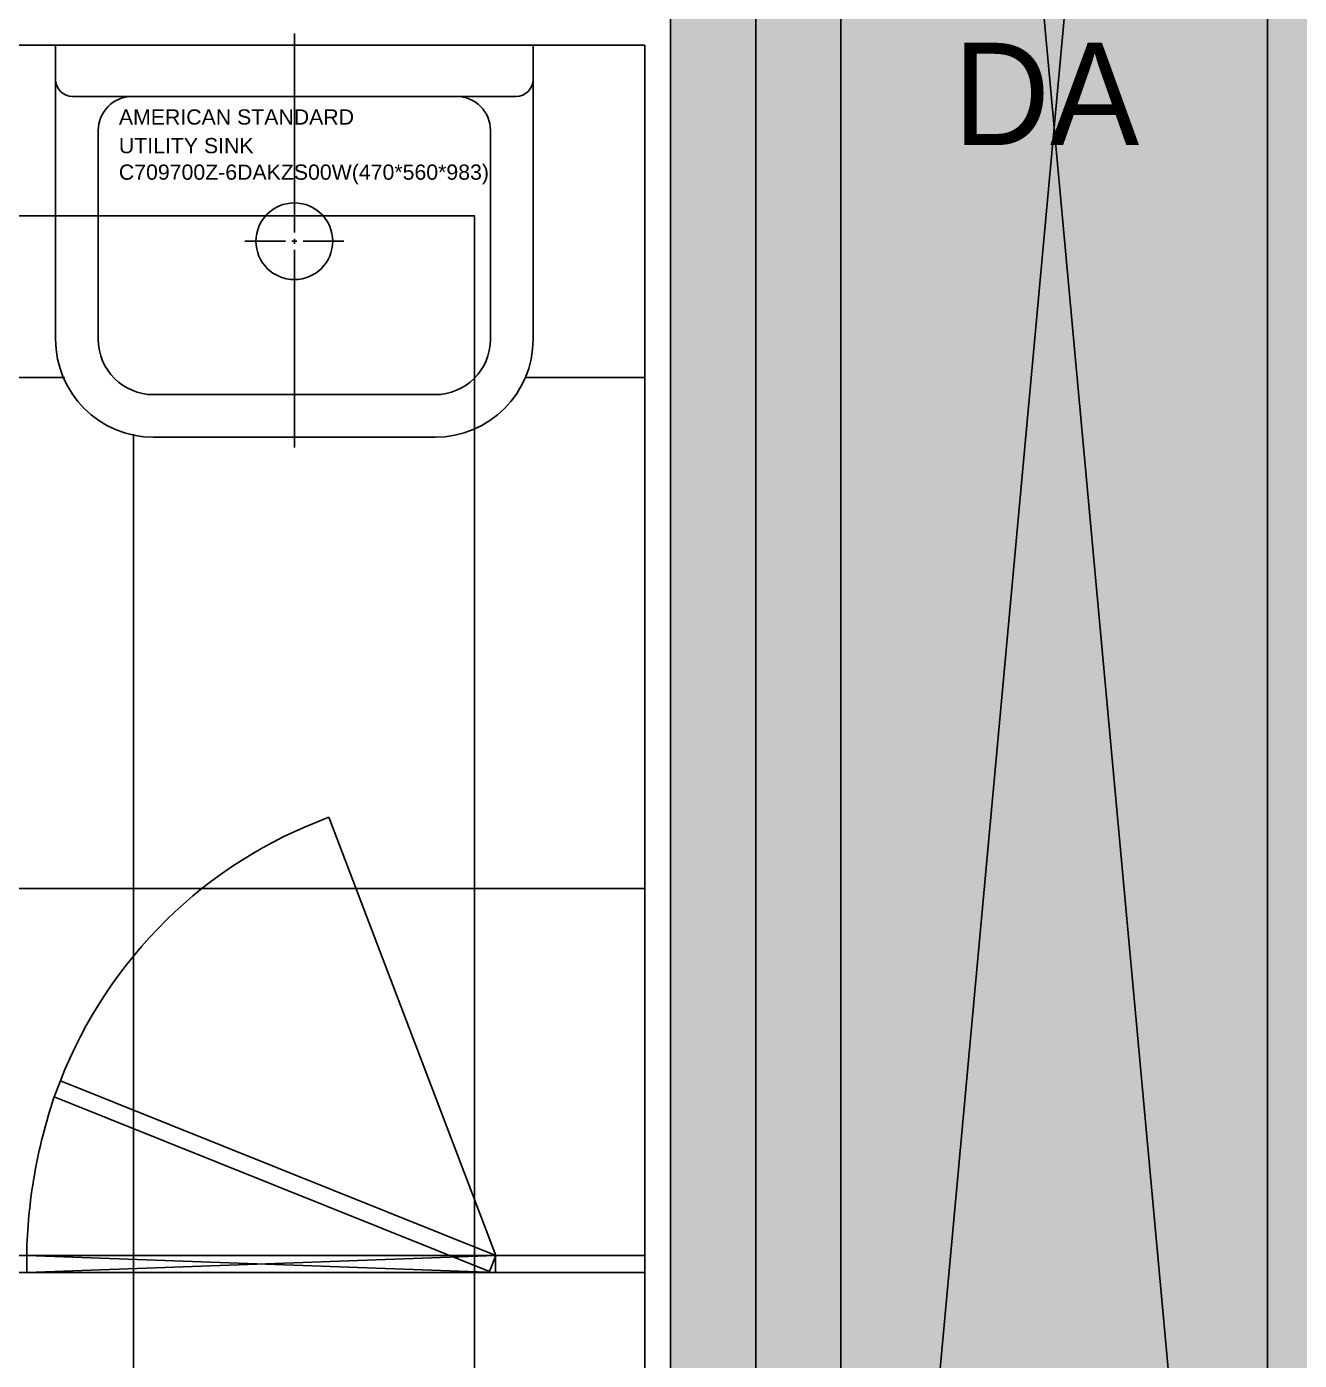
# Model space of a CAD drawing. Header units: millimetres. Extents: x -223175 to 287756, y -120611 to 352956.
# Drawn here: x 137320 to 138812, y 267459 to 269024 of the extents above; entities that cross this region are included whole.
import ezdxf
from ezdxf.enums import TextEntityAlignment as Align
from ezdxf.lldxf.tags import DXFTag

# ---------------------------------------------------------------- set-up
doc = ezdxf.new("R2010")
doc.units = ezdxf.units.MM
doc.header["$LTSCALE"] = 50
doc.set_wipeout_variables(frame=1)
for name, pattern in [('$0$CENTERX2', [101.6, 63.5, -12.7, 12.7, -12.7]), ('XREF 평면도$0$CEN', [62, 60, -1, 0, -1]), ('XREF 평면도$0$CENTER', [50.8, 31.75, -6.35, 6.35, -6.35])]:
    doc.linetypes.add(name, pattern=pattern)
for name, color, linetype in [('A-TEXT-1', 3, 'Continuous'), ('F-BATH', 6, 'Continuous'), ('F-큐비클', 6, 'Continuous'), ('FIN', 5, 'Continuous'), ('I-CL-OPEN', 1, 'Continuous'), ('I-F-HAT', 8, 'Continuous'), ('I-FL-DOOR', 4, 'Continuous'), ('I-SOLID(제외영역)', 253, 'Continuous'), ('I-입면마감표시', 30, 'Continuous'), ('solid', 251, 'Continuous'), ('XREF 평면도$0$CEN', 1, 'XREF 평면도$0$CEN'), ('XREF 평면도$0$CENTER', 14, 'XREF 평면도$0$CENTER'), ('XREF 평면도$0$CON', 2, 'Continuous'), ('XREF 평면도$0$F_HAT', 8, 'Continuous')]:
    doc.layers.add(name, color=color, linetype=linetype)
doc.styles.get("Standard").update_dxf_attribs({"font": 'arial.ttf'})
doc.styles.add('YE-TEXT', font='HY울릉도l.ttf')
tags = doc.linetypes.add('HIDD', pattern=[0.7, 0.4, -0.3]).pattern_tags.tags
tags[6:7] = [DXFTag(74, 4), DXFTag(75, 0), DXFTag(340, '0'), DXFTag(46, 1.0), DXFTag(50, 0.0), DXFTag(44, 0.0), DXFTag(45, 0.0)]
tags[4:5] = [DXFTag(74, 4), DXFTag(75, 0), DXFTag(340, '0'), DXFTag(46, 1.0), DXFTag(50, 0.0), DXFTag(44, 0.0), DXFTag(45, 0.0)]

# ---------------------------------------------------------------- blocks, each defined once
blk = doc.blocks.new('600도어')
at = {"layer": 'I-CL-OPEN'}
blk.add_lwpolyline([(12624.9, 269151.7), (13174.9, 269151.7), (12624.9, 269131.7), (13174.9, 269131.7), (12624.9, 269151.7)], dxfattribs=at)
at = {"layer": 'I-FL-DOOR', "color": 252, "linetype": 'HIDD', "ltscale": 200}
blk.add_line((12624.9, 269151.7), (12820.4, 269665.8), dxfattribs=at)
blk.add_lwpolyline([(12820.4, 269665.8, -0.215778), (13135.4, 269356.4)], format="xyb", dxfattribs=at)
at = {"layer": 'I-FL-DOOR', "color": 4}
blk.add_lwpolyline([(12624.9, 269151.7), (13135.4, 269356.4), (13142.6, 269337.7), (12632.1, 269133)], close=True, dxfattribs=at)
at = {"layer": 'I-FL-DOOR', "color": 1, "linetype": '$0$CENTERX2', "ltscale": 2}
blk.add_lwpolyline([(13142.6, 269337.7, -0.077173), (13174.9, 269151.7)], format="xyb", dxfattribs=at)
blk = doc.blocks.new('C709700Z-6DAKZS00W')
blk.add_wipeout([(-280, -0.1), (-278.6, -363), (-264.6, -402.5), (-246.3, -426.3), (-203.2, -453.5), (-165, -460), (165, -460), (201.7, -454), (222.5, -444.6), (258.8, -411.6), (272.3, -386.3), (280, -345), (280, 0)])
at = {"layer": 'F-BATH'}
for p, q in [((-280, -345), (-280, 0)), ((0, 0), (-280, 0)), ((0, 0), (280, 0)), ((280, -345), (280, 0)), ((0, -60), (-260, -60)), ((0, -60), (260, -60)), ((-230, -345), (-230, -100)), ((230, -345), (230, -100)), ((-165, -410), (165, -410)), ((165, -460), (-165, -460))]:
    blk.add_line(p, q, dxfattribs=at)
at = {"layer": 'F-BATH', "color": 1}
for p, q in [((0, -219.8), (0, 13.7)), ((-10.2, -230), (-58, -230)), ((-3, -230), (3, -230)), ((0, -233), (0, -227)), ((10.2, -230), (58, -230)), ((0, -240.2), (0, -472.1))]:
    blk.add_line(p, q, dxfattribs=at)
at = {"layer": 'F-BATH'}
blk.add_circle((0, -230), 45, dxfattribs=at)
for centre, radius, start, end in [((-260, -40), 20, 180, 270), ((260, -40), 20, 270, 0), ((-190, -100), 40, 90, 180), ((190, -100), 40, 0, 90), ((-165, -345), 115, 180, 270), ((-165, -345), 65, 180, 270), ((165, -345), 115, 270, 0), ((165, -345), 65, 270, 0)]:
    blk.add_arc(centre, radius, start, end, dxfattribs=at)
at = {"layer": 'F-BATH', "color": 252}
for s, p in [('AMERICAN STANDARD', (-205.8, -93.1)), ('UTILITY SINK', (-205.8, -126.7)), ('C709700Z-6DAKZS00W(470*560*983)', (-205.8, -157.8))]:
    blk.add_text(s, height=17.86, dxfattribs=at).set_placement(p)

msp = doc.modelspace()

# ---------------------------------------------------------------- hatches: boundary and pattern name
at = {"layer": 'I-F-HAT'}
h = msp.add_hatch(dxfattribs=at)
h.set_pattern_fill('NET600-600', color=252)
h.set_pattern_definition([(0, (138044.9, 266211.7), (0, 600), []), (90, (138044.9, 266211.7), (-600, 4e-14), [])])
h.paths.add_polyline_path([(133954.9138, 269001.6924), (133954.9138, 268731.6924), (133874.9138, 268731.6924), (133874.9138, 267711.6924), (133954.9138, 267711.6924), (133954.9138, 266811.6924), (135284.9138, 266811.6924), (135284.9138, 266311.6924), (138044.9138, 266311.6924), (138044.9138, 269001.6272)])
at = {"layer": 'I-SOLID(제외영역)', "ltscale": 0.5}
h = msp.add_hatch(color=253, dxfattribs=at)
h.dxf.hatch_style = 1
h.paths.add_polyline_path([(107817.9932, 312724.6809), (107817.9932, 244617.0602), (184614.5896, 244617.0602), (184614.5896, 312724.6809)])
h.paths.add_polyline_path([(143274.9138, 271631.6924), (140474.9138, 271631.6924), (140474.9138, 278831.6924), (143274.9138, 278831.6924), (143274.9138, 284356.6924), (147974.9138, 284356.6924), (147974.9138, 283111.6924), (148824.9138, 283111.6924), (148824.9138, 278581.6924), (146104.9138, 278581.6924), (146104.9138, 278331.6924), (154149.9138, 278331.6924), (154149.9138, 276381.6924), (166174.9138, 276381.6924), (166174.9138, 273881.6924), (154149.9138, 273881.6924), (154149.9138, 272131.6924), (145764.9138, 272131.6924), (145764.9138, 271881.6924), (148624.9138, 271881.6924), (148574.9138, 271756.6924), (148574.9138, 267351.6924), (147974.9138, 267351.6924), (147974.9138, 266231.6924), (145564.9138, 266231.6924), (145564.9138, 265981.6924), (143274.9138, 265981.6924), (143274.9138, 266231.6924)], flags=16)
h.paths.add_polyline_path([(132374.9138, 271631.6924), (137044.9138, 271631.6924), (137044.9138, 270991.6924), (137274.9138, 270991.6924), (137274.9138, 269231.6924), (138074.9138, 269231.6924), (138074.9138, 265981.6924), (133724.9138, 265981.6924), (133724.9138, 269031.6924), (132374.9138, 269031.6924)], flags=16)
at = {"layer": 'solid', "ltscale": 0.05}
h = msp.add_hatch(color=256, dxfattribs=at)
h.dxf.hatch_style = 1
h.paths.add_polyline_path([(132574.9138, 271881.6924), (132574.9138, 270581.6924), (131774.9138, 270581.6924), (131774.9138, 271881.6924)])
h.paths.add_polyline_path([(132574.9138, 271631.6924), (132574.9138, 271881.6924), (138724.9138, 271881.6924), (138974.9138, 271881.6924), (138974.9138, 265981.6924), (138074.9138, 265981.6924), (138074.9138, 271631.6924)])
h.paths.add_polyline_path([(149849.9138, 265981.6924), (149849.9138, 270931.6924), (152699.9138, 270931.6924), (152699.9138, 272331.6924), (154149.9138, 272331.6924), (154149.9138, 265981.6924), (152699.9138, 265981.6924), (152699.9138, 270681.6924), (150099.9138, 270681.6924), (150099.9138, 268481.6924), (150814.9138, 268481.6924), (150814.9138, 268231.6924), (150099.9138, 268231.6924), (150099.9138, 265981.6924)])
h.paths.add_polyline_path([(145564.9138, 266231.6924), (145564.9138, 265981.6924), (149229.9138, 265981.6924), (149229.9138, 266231.6924), (148824.9138, 266231.6924), (148824.9138, 271881.6924), (145564.9138, 271881.6924), (145564.9138, 267351.6924), (146754.9138, 267351.6924), (146754.9138, 267601.6924), (145814.9138, 267601.6924), (145814.9138, 271631.6924), (148574.9138, 271631.6924), (148574.9138, 267601.6924), (147874.9138, 267601.6924), (147874.9138, 267351.6924), (148574.9138, 267351.6924), (148574.9138, 266231.6924)])
h.paths.add_polyline_path([(153949.9138, 276381.6924), (166174.9138, 276381.6924), (166174.9138, 276131.6924), (153949.9138, 276131.6924)])
h.paths.add_polyline_path([(166174.9138, 274131.6924), (153949.9138, 274131.6924), (153949.9138, 273881.6924), (166174.9138, 273881.6924)])
h.paths.add_polyline_path([(141074.9138, 271881.6924), (140474.9138, 271881.6924), (140474.9138, 270981.6924), (141074.9138, 270981.6924)])
h.paths.add_polyline_path([(141074.9138, 271881.6924), (143524.9138, 271881.6924), (143524.9138, 270916.6924), (143274.9138, 270916.6924), (143274.9138, 271631.6924), (141074.9138, 271631.6924), (141074.9138, 271881.6924)])
h.paths.add_polyline_path([(145564.9138, 284481.6924), (149027.4138, 284481.6924), (149027.4138, 284231.6924), (148824.9138, 284231.6924), (148824.9138, 278331.6924), (153949.9138, 278331.6924), (153949.9138, 279531.6924), (149849.9138, 279531.6924), (149849.9138, 284231.6924), (149647.4138, 284231.6924), (149647.4138, 284481.6924), (150099.9138, 284481.6924), (150099.9138, 282231.6924), (150814.9138, 282231.6924), (150814.9138, 281981.6924), (150099.9138, 281981.6924), (150099.9138, 279781.6924), (152699.9138, 279781.6924), (152699.9138, 281981.6924), (151984.9138, 281981.6924), (151984.9138, 282231.6924), (152699.9138, 282231.6924), (152699.9138, 283061.6924), (152949.9138, 283061.6924), (152949.9138, 279781.6924), (153949.9138, 279781.6924), (153949.9138, 284281.6924), (152699.9138, 284281.6924), (152699.9138, 284481.6924), (154149.9138, 284481.6924), (154149.9138, 278131.6924), (148574.9138, 278131.6924), (148574.9138, 278581.6924), (145564.9138, 278581.6924), (145564.9138, 283111.6924), (146754.9138, 283111.6924), (146754.9138, 282861.6924), (145814.9138, 282861.6924), (145814.9138, 278831.6924), (148574.9138, 278831.6924), (148574.9138, 282861.6924), (147874.9138, 282861.6924), (147874.9138, 283111.6924), (148574.9138, 283111.6924), (148574.9138, 284231.6924), (145564.9138, 284231.6924)])
h.paths.add_polyline_path([(141074.9138, 270981.6924), (141074.9138, 266231.6924), (143274.9138, 266231.6924), (143274.9138, 266946.6924), (143524.9138, 266946.6924), (143524.9138, 265981.6924), (140824.9138, 265981.6924), (140824.9138, 270981.6924)])
h.paths.add_polyline_path([(141074.9138, 278581.6924), (141074.9138, 278831.6924), (143274.9138, 278831.6924), (143274.9138, 279396.6924), (143524.9138, 279396.6924), (143524.9138, 277921.6924), (143324.9138, 277921.6924), (143324.9138, 278581.6924), (140674.9138, 278581.6924), (140674.9138, 273201.6924), (143324.9138, 273201.6924), (143324.9138, 273804.4424), (143524.9138, 273804.4424), (143524.9138, 273001.6924), (140474.9138, 273001.6924), (140474.9138, 278581.6924)])
h.paths.add_polyline_path([(143524.9138, 269746.6924), (143274.9138, 269746.6924), (143274.9138, 268116.6924), (143524.9138, 268116.6924)])
h.paths.add_polyline_path([(143524.9138, 281896.6924), (143274.9138, 281896.6924), (143274.9138, 280566.6924), (143524.9138, 280566.6924)])
h.paths.add_polyline_path([(140824.9138, 284481.6924), (141074.9138, 284481.6924), (141074.9138, 283881.6924), (143274.9138, 283881.6924), (143274.9138, 284481.6924), (143524.9138, 284481.6924), (143524.9138, 283066.6924), (143274.9138, 283066.6924), (143274.9138, 283631.6924), (141074.9138, 283631.6924), (141074.9138, 279481.6924), (140824.9138, 279481.6924)])
h.paths.add_polyline_path([(138974.9138, 284481.6924), (138724.9138, 284481.6924), (138724.9138, 271881.6924), (138974.9138, 271881.6924)])
h.paths.add_polyline_path([(141074.9138, 279481.6924), (140474.9138, 279481.6924), (140474.9138, 278581.6924), (141074.9138, 278581.6924)])
h.paths.add_polyline_path([(153949.9138, 272131.6924), (152949.9138, 272131.6924), (152949.9138, 266181.6924), (153949.9138, 266181.6924)], flags=16)
h.paths.add_polyline_path([(138774.9138, 271631.6924), (138274.9138, 271631.6924), (138274.9138, 266181.6924), (138774.9138, 266181.6924)], flags=16)
at = {"layer": 'XREF 평면도$0$F_HAT', "ltscale": 10}
h = msp.add_hatch(dxfattribs=at)
h.set_pattern_fill('EARTH', color=256, scale=200, style=0)
h.set_pattern_definition([(0, (-162118.8, 210702.1), (1270, 1270), [1270, -1270]), (0, (-162118.8, 211178.4), (1270, 1270), [1270, -1270]), (0, (-162118.8, 211654.6), (1270, 1270), [1270, -1270]), (90, (-161960.1, 211813.4), (-1270, 1270), [1270, -1270]), (90, (-161483.8, 211813.4), (-1270, 1270), [1270, -1270]), (90, (-161007.6, 211813.4), (-1270, 1270), [1270, -1270])])
edge = h.paths.add_edge_path()
edge.add_arc((122303.7168, 296707.3663), 6000, 90, 180, ccw=False)
edge.add_line((122303.7168, 302707.3663), (165827.6734, 302707.3663))
edge.add_arc((165827.6734, 296707.3663), 6000, 7.60009137, 90, ccw=False)
edge.add_line((171774.9654, 297500.9141), (172788.1157, 290234.6073))
edge.add_line((172788.1157, 290234.6073), (178227.6237, 258587.7343))
edge.add_line((178227.6237, 258587.7343), (179127.1938, 254142.4001))
edge.add_arc((169203.4195, 252731.001), 10023.6392, 270.05453158, 8.09454977, ccw=False)
edge.add_line((169212.9595, 242707.3663), (169212.9595, 242607.3663))
edge.add_line((169212.9595, 242607.3663), (122303.7168, 242607.3663))
edge.add_line((122303.7168, 247707.3663), (122303.7168, 242707.3663))
edge.add_arc((122303.7168, 248707.3663), 6000, 180, 270, ccw=False)
edge.add_line((116303.7168, 248707.3663), (116309.7336, 266200.3281))
edge.add_arc((122288.1993, 266344.9108), 5980.2137, 125.6384541, 181.385366, ccw=False)
edge.add_line((118803.7168, 271205.0896), (118803.7168, 254450.007))
edge.add_line((118803.7168, 254450.007), (123023.5841, 250204.7065))
edge.add_line((123023.5841, 250204.7065), (171064.5974, 250204.7065))
edge.add_line((171064.5974, 250204.7065), (176114.5896, 256405.3162))
edge.add_line((176114.5896, 256405.3162), (169292.7739, 297201.4016))
edge.add_line((169292.7739, 297201.4016), (165913.8508, 300207.3663))
edge.add_line((165913.8508, 300207.3663), (123023.5841, 300226.1632))
edge.add_line((123023.5841, 300226.1632), (118808.5174, 295969.5262))
edge.add_line((118808.5174, 295969.5262), (118803.7168, 279258.2952))
edge.add_arc((122339.6839, 284163.5339), 6046.8529, 183.43849468, 234.21385338, ccw=False)
edge.add_line((116303.7168, 283800.8616), (116303.7168, 296707.3663))

# ---------------------------------------------------------------- linework, layer by layer
at = {"layer": 'F-큐비클'}
for p, q in [((137319.9138, 267581.6924), (137319.9138, 267561.6924)), ((137869.9138, 267581.6924), (137869.9138, 267561.6924))]:
    msp.add_line(p, q, dxfattribs=at)
at = {"layer": 'F-큐비클', "ltscale": 300}
for points in [[(137144.9138, 267581.6924), (137319.9138, 267581.6924)], [(137869.9138, 267581.6924), (138044.9138, 267581.6924)], [(136949.9138, 267561.6924), (137319.9138, 267561.6924)], [(137869.9138, 267561.6924), (138044.9138, 267561.6924)]]:
    msp.add_lwpolyline(points, dxfattribs=at)
at = {"layer": 'FIN', "color": 6}
for p, q in [((133954.9138, 269001.6924), (138044.9138, 269001.6924)), ((138044.9138, 269001.6924), (138044.9138, 266211.6924))]:
    msp.add_line(p, q, dxfattribs=at)
at = {"layer": 'XREF 평면도$0$CEN', "color": 1, "ltscale": 100}
for p, q in [((138774.9138, 271631.6924), (138274.9138, 266181.6924)), ((138774.9138, 266181.6924), (138274.9138, 271631.6924))]:
    msp.add_line(p, q, dxfattribs=at)
at = {"layer": 'XREF 평면도$0$CENTER', "linetype": 'Continuous'}
msp.add_line((138174.9138, 271756.6924), (138174.9138, 266081.6924), dxfattribs=at)
at = {"layer": 'XREF 평면도$0$CON'}
for p, q in [((138074.9138, 271631.6924), (138074.9138, 265981.6924)), ((138274.9138, 271631.6924), (138274.9138, 266181.6924)), ((138774.9138, 271631.6924), (138774.9138, 266181.6924))]:
    msp.add_line(p, q, dxfattribs=at)

# ---------------------------------------------------------------- block references
at = {"xscale": -1}
msp.add_blockref('600도어', (150494.8275, -1570), dxfattribs=at)

# ---------------------------------------------------------------- texts
at = {"layer": 'A-TEXT-1', "style": 'YE-TEXT'}
msp.add_text('DA', height=120, dxfattribs=at).set_placement((138515.6292, 268944.74), align=Align.MIDDLE_CENTER)

# ---------------------------------------------------------------- next in the draw order: block references
at = {"layer": 'F-BATH'}
msp.add_blockref('C709700Z-6DAKZS00W', (137633.8125, 269001.7599), dxfattribs=at)

# ---------------------------------------------------------------- next in the draw order: linework, layer by layer
at = {"layer": 'I-입면마감표시'}
msp.add_lwpolyline([(134154.9138, 268531.6924), (134154.9138, 268801.6924), (137844.9138, 268801.6924), (137844.9138, 266411.6924), (135484.9138, 266411.6924)], dxfattribs=at)

doc.saveas('drawing.dxf')
